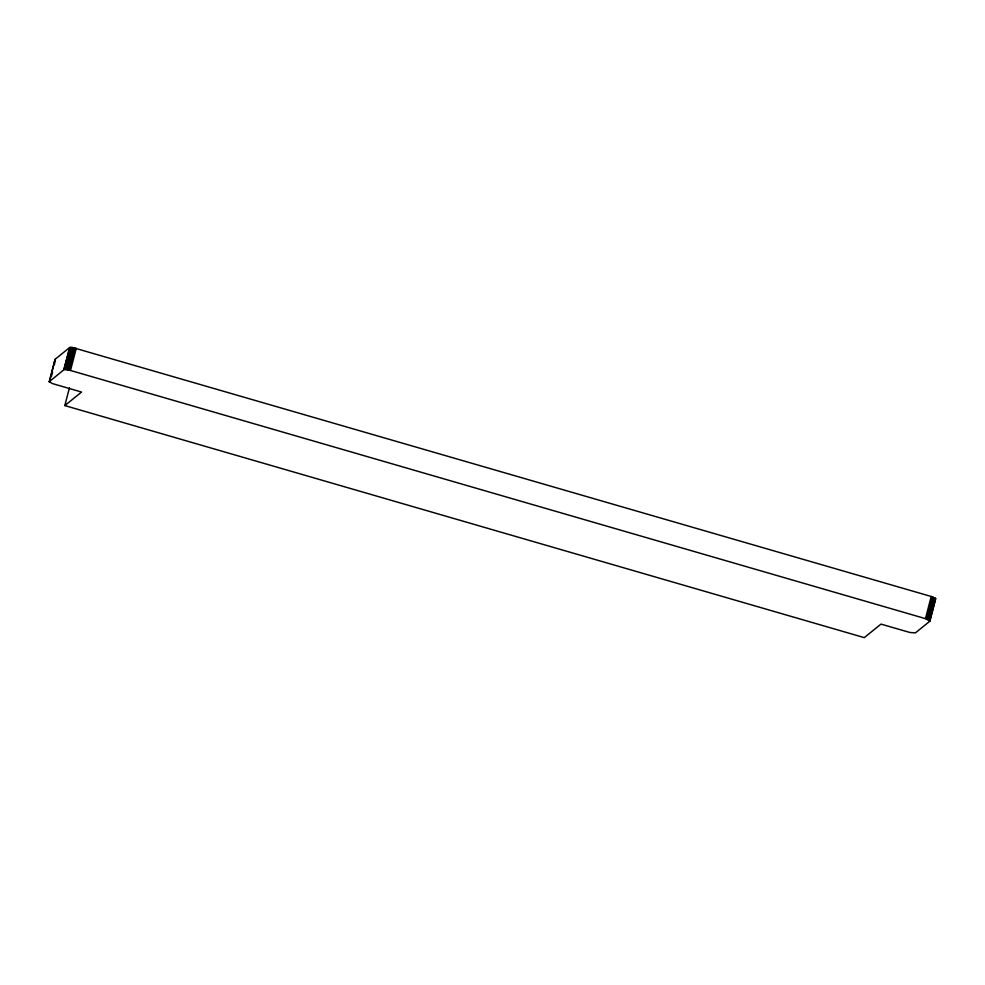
<?xml version="1.0" encoding="UTF-8"?>
<svg xmlns="http://www.w3.org/2000/svg" width="985" height="985" viewBox="0 0 985 985"><rect width="100%" height="100%" fill="white"/><g stroke="black" fill="none" stroke-linecap="round" stroke-linejoin="round"><path stroke-width="1.48" d="M64.838 405.586L81.558 392.055L52.587 383.621L49.25 381.724L55.086 359.316L69.578 347.594L72.545 347.496L931.207 596.479L935.75 598.745L929.914 621.153L915.422 632.875L910.017 632.505L880.996 624.108L864.276 637.627L64.838 405.586L69.418 387.844M49.422 382.032L55.086 359.316M51.405 376.492L52.55 372.059M54.458 364.672L55.16 359.87M49.25 381.724L63.853 369.769L69.578 347.594M63.853 369.769L69.972 347.434M64.234 369.609L70.612 347.373M64.887 369.535L65.749 369.547L71.486 347.385M65.749 369.547L66.808 369.671L72.545 347.496M66.808 369.671L67.99 369.867L73.727 347.693M67.99 369.867L69.246 370.138L74.983 347.976M929.914 621.153L925.469 618.642L70.514 370.471L76.251 348.308M925.469 618.642L931.207 596.479M926.676 619.023L932.413 596.861M927.771 619.43L933.497 597.267M928.695 619.836L934.42 597.673M929.397 620.242L935.122 598.08M929.84 620.599L935.578 598.437M69.246 370.138L70.514 370.471"/></g></svg>
